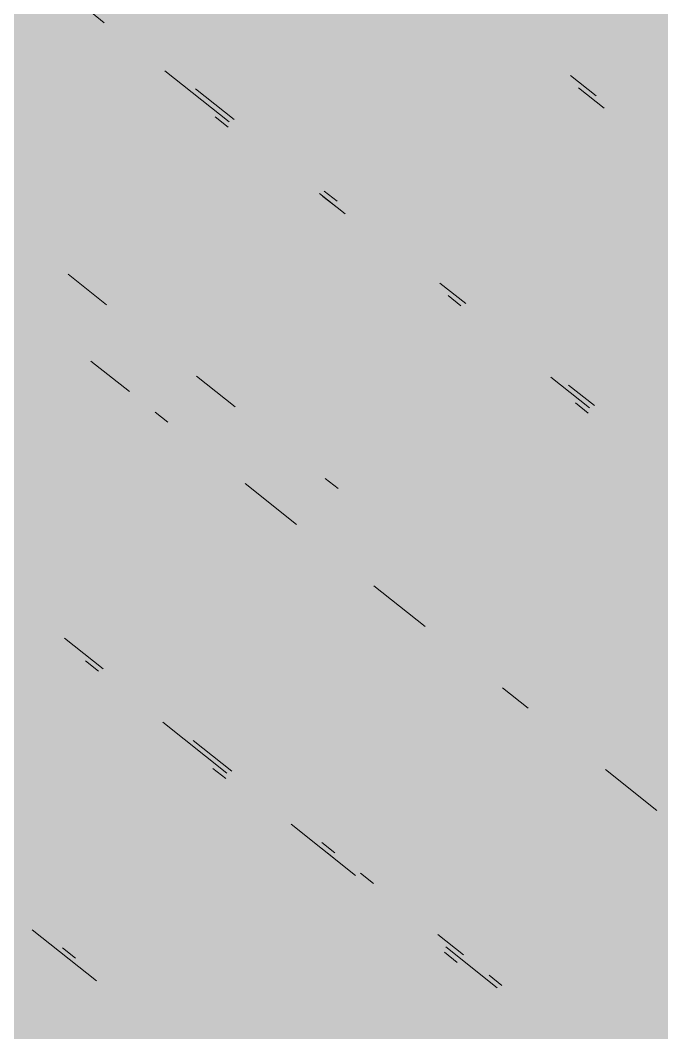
# Paper-space layout '03 3D Building and Roof' of a CAD drawing. Header units: millimetres. Extents: x 5 to 415, y 5 to 292.
# Drawn here: x 252.286 to 253.941, y 80.198 to 82.809 of the extents above; entities that cross this region are included whole.
import ezdxf

# ---------------------------------------------------------------- set-up
doc = ezdxf.new("R2010")
doc.units = ezdxf.units.MM
doc.layers.add('EXISTING', color=7, linetype='Continuous')
doc.layers.add('IMAGES', color=7, linetype='Continuous')

# ---------------------------------------------------------------- blocks, each defined once
blk = doc.blocks.new('SHEET_03')
at = {"layer": 'EXISTING', "color": 250, "lineweight": 9}
for p, q in [((252.5029, 82.8021), (252.4697, 82.8284)), ((252.6595, 82.6781), (252.8255, 82.5464)), ((253.7724, 82.6137), (253.7061, 82.6664)), ((252.838, 82.5523), (252.7384, 82.6313)), ((253.7268, 82.6342), (253.7931, 82.5815)), ((252.8223, 82.5328), (252.7892, 82.5592)), ((253.0579, 82.3621), (253.1242, 82.3094)), ((253.1004, 82.328), (253.0672, 82.3543)), ((253.1035, 82.3416), (253.0703, 82.3679)), ((252.5088, 82.0748), (252.4093, 82.1538)), ((253.4355, 82.0782), (253.3691, 82.1309)), ((253.3898, 82.0987), (253.423, 82.0723)), ((252.4679, 81.9298), (252.5675, 81.8508)), ((252.8408, 81.8114), (252.7412, 81.8904)), ((253.6554, 81.888), (253.755, 81.809)), ((253.7674, 81.8148), (253.7011, 81.8675)), ((253.7518, 81.7953), (253.7186, 81.8217)), ((252.6339, 81.7981), (252.6671, 81.7718)), ((253.1064, 81.6007), (253.0732, 81.627)), ((252.8663, 81.6138), (252.9991, 81.5084)), ((253.1982, 81.3504), (253.331, 81.245)), ((252.5, 81.1359), (252.4004, 81.2149)), ((252.4543, 81.1564), (252.4875, 81.1301)), ((253.5302, 81.087), (253.5966, 81.0343)), ((252.6535, 80.9984), (252.8194, 80.8667)), ((252.8319, 80.8725), (252.7323, 80.9516)), ((252.8163, 80.853), (252.7831, 80.8794)), ((253.7958, 80.8763), (253.9285, 80.7709)), ((252.9854, 80.735), (253.1514, 80.6033)), ((253.0975, 80.6618), (253.0643, 80.6882)), ((253.0944, 80.6482), (253.0612, 80.6745)), ((253.1971, 80.5828), (253.1639, 80.6091)), ((252.3165, 80.4629), (252.4825, 80.3312)), ((253.4295, 80.3984), (253.3631, 80.4511)), ((253.3838, 80.4189), (253.5166, 80.3136)), ((252.4286, 80.3897), (252.3954, 80.4161)), ((253.4138, 80.3789), (253.3806, 80.4053)), ((253.529, 80.3194), (253.4958, 80.3458))]:
    blk.add_line(p, q, dxfattribs=at)
at = {"layer": 'IMAGES', "color": 7}
for points in [[(252.1382, 82.8072), (252.3309, 82.8072), (252.1382, 82.9036), (252.3309, 82.9036)], [(252.3309, 82.8072), (252.5236, 82.8072), (252.3309, 82.9036), (252.5236, 82.9036)], [(252.5236, 82.8072), (252.62, 82.8072), (252.5236, 82.9036), (252.62, 82.9036)], [(252.62, 82.8072), (252.7164, 82.8072), (252.62, 82.9036), (252.7164, 82.9036)], [(252.7164, 82.8072), (253.1982, 82.8072), (252.7164, 82.9036), (253.1982, 82.9036)], [(253.1982, 82.8072), (253.2945, 82.8072), (253.1982, 82.9036), (253.2945, 82.9036)], [(253.2945, 82.8072), (253.3909, 82.8072), (253.2945, 82.9036), (253.3909, 82.9036)], [(253.3909, 82.8072), (253.5836, 82.8072), (253.3909, 82.9036), (253.5836, 82.9036)], [(253.5836, 82.8072), (253.68, 82.8072), (253.5836, 82.9036), (253.68, 82.9036)], [(253.68, 82.8072), (254.3545, 82.8072), (253.68, 82.9036), (254.3545, 82.9036)], [(252.2345, 82.7108), (252.3309, 82.7108), (252.2345, 82.8072), (252.3309, 82.8072)], [(252.3309, 82.7108), (252.4273, 82.7108), (252.3309, 82.8072), (252.4273, 82.8072)], [(252.4273, 82.7108), (252.5236, 82.7108), (252.4273, 82.8072), (252.5236, 82.8072)], [(252.5236, 82.7108), (252.62, 82.7108), (252.5236, 82.8072), (252.62, 82.8072)], [(252.62, 82.7108), (252.7164, 82.7108), (252.62, 82.8072), (252.7164, 82.8072)], [(252.7164, 82.7108), (252.8127, 82.7108), (252.7164, 82.8072), (252.8127, 82.8072)], [(252.8127, 82.7108), (253.2945, 82.7108), (252.8127, 82.8072), (253.2945, 82.8072)], [(253.2945, 82.7108), (253.3909, 82.7108), (253.2945, 82.8072), (253.3909, 82.8072)], [(253.3909, 82.7108), (253.4873, 82.7108), (253.3909, 82.8072), (253.4873, 82.8072)], [(253.4873, 82.7108), (253.5836, 82.7108), (253.4873, 82.8072), (253.5836, 82.8072)], [(253.5836, 82.7108), (253.68, 82.7108), (253.5836, 82.8072), (253.68, 82.8072)], [(253.68, 82.7108), (253.7764, 82.7108), (253.68, 82.8072), (253.7764, 82.8072)], [(253.7764, 82.7108), (254.3545, 82.7108), (253.7764, 82.8072), (254.3545, 82.8072)], [(252.2345, 82.6144), (252.3309, 82.6144), (252.2345, 82.7108), (252.3309, 82.7108)], [(252.3309, 82.6144), (252.4273, 82.6144), (252.3309, 82.7108), (252.4273, 82.7108)], [(252.4273, 82.6144), (252.5236, 82.6144), (252.4273, 82.7108), (252.5236, 82.7108)], [(252.5236, 82.6144), (252.62, 82.6144), (252.5236, 82.7108), (252.62, 82.7108)], [(252.62, 82.6144), (252.8127, 82.6144), (252.62, 82.7108), (252.8127, 82.7108)], [(252.8127, 82.6144), (252.9091, 82.6144), (252.8127, 82.7108), (252.9091, 82.7108)], [(252.9091, 82.6144), (253.3909, 82.6144), (252.9091, 82.7108), (253.3909, 82.7108)], [(253.3909, 82.6144), (253.4873, 82.6144), (253.3909, 82.7108), (253.4873, 82.7108)], [(253.4873, 82.6144), (253.5836, 82.6144), (253.4873, 82.7108), (253.5836, 82.7108)], [(253.5836, 82.6144), (253.7764, 82.6144), (253.5836, 82.7108), (253.7764, 82.7108)], [(253.7764, 82.6144), (253.8727, 82.6144), (253.7764, 82.7108), (253.8727, 82.7108)], [(253.8727, 82.6144), (253.9691, 82.6144), (253.8727, 82.7108), (253.9691, 82.7108)], [(252.2345, 82.518), (252.3309, 82.518), (252.2345, 82.6144), (252.3309, 82.6144)], [(252.3309, 82.518), (252.4273, 82.518), (252.3309, 82.6144), (252.4273, 82.6144)], [(252.4273, 82.518), (252.5236, 82.518), (252.4273, 82.6144), (252.5236, 82.6144)], [(252.5236, 82.518), (252.62, 82.518), (252.5236, 82.6144), (252.62, 82.6144)], [(252.62, 82.518), (252.7164, 82.518), (252.62, 82.6144), (252.7164, 82.6144)], [(252.7164, 82.518), (252.9091, 82.518), (252.7164, 82.6144), (252.9091, 82.6144)], [(252.9091, 82.518), (253.0055, 82.518), (252.9091, 82.6144), (253.0055, 82.6144)], [(253.0055, 82.518), (253.1018, 82.518), (253.0055, 82.6144), (253.1018, 82.6144)], [(253.1018, 82.518), (253.5836, 82.518), (253.1018, 82.6144), (253.5836, 82.6144)], [(253.5836, 82.518), (253.68, 82.518), (253.5836, 82.6144), (253.68, 82.6144)], [(253.68, 82.518), (253.8727, 82.518), (253.68, 82.6144), (253.8727, 82.6144)], [(253.8727, 82.518), (253.9691, 82.518), (253.8727, 82.6144), (253.9691, 82.6144)], [(252.2345, 82.4216), (252.3309, 82.4216), (252.2345, 82.518), (252.3309, 82.518)], [(252.3309, 82.4216), (252.4273, 82.4216), (252.3309, 82.518), (252.4273, 82.518)], [(252.4273, 82.4216), (252.5236, 82.4216), (252.4273, 82.518), (252.5236, 82.518)], [(252.5236, 82.4216), (252.62, 82.4216), (252.5236, 82.518), (252.62, 82.518)], [(252.62, 82.4216), (252.8127, 82.4216), (252.62, 82.518), (252.8127, 82.518)], [(252.8127, 82.4216), (252.9091, 82.4216), (252.8127, 82.518), (252.9091, 82.518)], [(252.9091, 82.4216), (253.0055, 82.4216), (252.9091, 82.518), (253.0055, 82.518)], [(253.0055, 82.4216), (253.1018, 82.4216), (253.0055, 82.518), (253.1018, 82.518)], [(253.1018, 82.4216), (253.1982, 82.4216), (253.1018, 82.518), (253.1982, 82.518)], [(253.1982, 82.4216), (253.68, 82.4216), (253.1982, 82.518), (253.68, 82.518)], [(253.68, 82.4216), (253.7764, 82.4216), (253.68, 82.518), (253.7764, 82.518)], [(253.7764, 82.4216), (253.8727, 82.4216), (253.7764, 82.518), (253.8727, 82.518)], [(253.8727, 82.4216), (253.9691, 82.4216), (253.8727, 82.518), (253.9691, 82.518)], [(252.2345, 82.3252), (252.4273, 82.3252), (252.2345, 82.4216), (252.4273, 82.4216)], [(252.4273, 82.3252), (252.5236, 82.3252), (252.4273, 82.4216), (252.5236, 82.4216)], [(252.5236, 82.3252), (252.62, 82.3252), (252.5236, 82.4216), (252.62, 82.4216)], [(252.62, 82.2288), (252.7164, 82.2288), (252.62, 82.4216), (252.7164, 82.4216)], [(252.7164, 82.3252), (252.8127, 82.3252), (252.7164, 82.4216), (252.8127, 82.4216)], [(252.8127, 82.3252), (252.9091, 82.3252), (252.8127, 82.4216), (252.9091, 82.4216)], [(252.9091, 82.3252), (253.0055, 82.3252), (252.9091, 82.4216), (253.0055, 82.4216)], [(253.0055, 82.3252), (253.1018, 82.3252), (253.0055, 82.4216), (253.1018, 82.4216)], [(253.1018, 82.3252), (253.1982, 82.3252), (253.1018, 82.4216), (253.1982, 82.4216)], [(253.1982, 82.3252), (253.2945, 82.3252), (253.1982, 82.4216), (253.2945, 82.4216)], [(253.2945, 82.3252), (253.7764, 82.3252), (253.2945, 82.4216), (253.7764, 82.4216)], [(253.7764, 82.3252), (253.8727, 82.3252), (253.7764, 82.4216), (253.8727, 82.4216)], [(253.8727, 82.3252), (253.9691, 82.3252), (253.8727, 82.4216), (253.9691, 82.4216)], [(252.2345, 82.2288), (252.3309, 82.2288), (252.2345, 82.3252), (252.3309, 82.3252)], [(252.3309, 82.2288), (252.5236, 82.2288), (252.3309, 82.3252), (252.5236, 82.3252)], [(252.5236, 82.2288), (252.62, 82.2288), (252.5236, 82.3252), (252.62, 82.3252)], [(252.7164, 82.2288), (252.8127, 82.2288), (252.7164, 82.3252), (252.8127, 82.3252)], [(252.8127, 82.2288), (252.9091, 82.2288), (252.8127, 82.3252), (252.9091, 82.3252)], [(252.9091, 82.2288), (253.0055, 82.2288), (252.9091, 82.3252), (253.0055, 82.3252)], [(253.0055, 82.2288), (253.1018, 82.2288), (253.0055, 82.3252), (253.1018, 82.3252)], [(253.1018, 82.2288), (253.1982, 82.2288), (253.1018, 82.3252), (253.1982, 82.3252)], [(253.1982, 82.2288), (253.2945, 82.2288), (253.1982, 82.3252), (253.2945, 82.3252)], [(253.2945, 82.2288), (253.3909, 82.2288), (253.2945, 82.3252), (253.3909, 82.3252)], [(253.3909, 82.2288), (253.4873, 82.2288), (253.3909, 82.3252), (253.4873, 82.3252)], [(253.4873, 82.2288), (253.9691, 82.2288), (253.4873, 82.3252), (253.9691, 82.3252)], [(252.2345, 82.1324), (252.3309, 82.1324), (252.2345, 82.2288), (252.3309, 82.2288)], [(252.3309, 82.1324), (252.4273, 82.1324), (252.3309, 82.2288), (252.4273, 82.2288)], [(252.4273, 82.1324), (252.5236, 82.1324), (252.4273, 82.2288), (252.5236, 82.2288)], [(252.5236, 82.1324), (252.62, 82.1324), (252.5236, 82.2288), (252.62, 82.2288)], [(252.62, 82.1324), (252.7164, 82.1324), (252.62, 82.2288), (252.7164, 82.2288)], [(252.7164, 82.1324), (252.8127, 82.1324), (252.7164, 82.2288), (252.8127, 82.2288)], [(252.8127, 82.1324), (252.9091, 82.1324), (252.8127, 82.2288), (252.9091, 82.2288)], [(252.9091, 82.1324), (253.0055, 82.1324), (252.9091, 82.2288), (253.0055, 82.2288)], [(253.0055, 82.1324), (253.1018, 82.1324), (253.0055, 82.2288), (253.1018, 82.2288)], [(253.1018, 82.1324), (253.1982, 82.1324), (253.1018, 82.2288), (253.1982, 82.2288)], [(253.1982, 82.1324), (253.3909, 82.1324), (253.1982, 82.2288), (253.3909, 82.2288)], [(253.3909, 82.1324), (253.4873, 82.1324), (253.3909, 82.2288), (253.4873, 82.2288)], [(253.4873, 82.1324), (253.5836, 82.1324), (253.4873, 82.2288), (253.5836, 82.2288)], [(253.5836, 82.1324), (254.0655, 82.1324), (253.5836, 82.2288), (254.0655, 82.2288)], [(252.2345, 82.036), (252.3309, 82.036), (252.2345, 82.1324), (252.3309, 82.1324)], [(252.3309, 82.036), (252.4273, 82.036), (252.3309, 82.1324), (252.4273, 82.1324)], [(252.4273, 82.036), (252.5236, 82.036), (252.4273, 82.1324), (252.5236, 82.1324)], [(252.5236, 82.036), (252.62, 82.036), (252.5236, 82.1324), (252.62, 82.1324)], [(252.62, 82.036), (252.7164, 82.036), (252.62, 82.1324), (252.7164, 82.1324)], [(252.7164, 82.036), (252.8127, 82.036), (252.7164, 82.1324), (252.8127, 82.1324)], [(252.8127, 82.036), (253.0055, 82.036), (252.8127, 82.1324), (253.0055, 82.1324)], [(253.0055, 81.9396), (253.1018, 81.9396), (253.0055, 82.1324), (253.1018, 82.1324)], [(253.1018, 82.036), (253.1982, 82.036), (253.1018, 82.1324), (253.1982, 82.1324)], [(253.1982, 82.036), (253.2945, 82.036), (253.1982, 82.1324), (253.2945, 82.1324)], [(253.2945, 82.036), (253.4873, 82.036), (253.2945, 82.1324), (253.4873, 82.1324)], [(253.4873, 82.036), (253.5836, 82.036), (253.4873, 82.1324), (253.5836, 82.1324)], [(253.5836, 82.036), (253.68, 82.036), (253.5836, 82.1324), (253.68, 82.1324)], [(253.68, 82.036), (254.2582, 82.036), (253.68, 82.1324), (254.2582, 82.1324)], [(252.2345, 81.9396), (252.4273, 81.9396), (252.2345, 82.036), (252.4273, 82.036)], [(252.4273, 81.9396), (252.5236, 81.9396), (252.4273, 82.036), (252.5236, 82.036)], [(252.5236, 81.9396), (252.62, 81.9396), (252.5236, 82.036), (252.62, 82.036)], [(252.62, 81.9396), (252.7164, 81.9396), (252.62, 82.036), (252.7164, 82.036)], [(252.7164, 81.9396), (252.9091, 81.9396), (252.7164, 82.036), (252.9091, 82.036)], [(252.9091, 81.9396), (253.0055, 81.9396), (252.9091, 82.036), (253.0055, 82.036)], [(253.1018, 81.9396), (253.1982, 81.9396), (253.1018, 82.036), (253.1982, 82.036)], [(253.1982, 81.9396), (253.2945, 81.9396), (253.1982, 82.036), (253.2945, 82.036)], [(253.2945, 81.9396), (253.3909, 81.9396), (253.2945, 82.036), (253.3909, 82.036)], [(253.3909, 81.9396), (253.4873, 81.9396), (253.3909, 82.036), (253.4873, 82.036)], [(253.4873, 81.9396), (253.5836, 81.9396), (253.4873, 82.036), (253.5836, 82.036)], [(253.5836, 81.9396), (253.68, 81.9396), (253.5836, 82.036), (253.68, 82.036)], [(253.68, 81.9396), (253.7764, 81.9396), (253.68, 82.036), (253.7764, 82.036)], [(253.7764, 81.9396), (254.2582, 81.9396), (253.7764, 82.036), (254.2582, 82.036)], [(251.8491, 81.8432), (252.3309, 81.8432), (251.8491, 81.9396), (252.3309, 81.9396)], [(252.3309, 81.8432), (252.4273, 81.8432), (252.3309, 81.9396), (252.4273, 81.9396)], [(252.4273, 81.8432), (252.5236, 81.8432), (252.4273, 81.9396), (252.5236, 81.9396)], [(252.5236, 81.8432), (252.62, 81.8432), (252.5236, 81.9396), (252.62, 81.9396)], [(252.62, 81.8432), (252.7164, 81.8432), (252.62, 81.9396), (252.7164, 81.9396)], [(252.7164, 81.8432), (252.8127, 81.8432), (252.7164, 81.9396), (252.8127, 81.9396)], [(252.8127, 81.8432), (253.0055, 81.8432), (252.8127, 81.9396), (253.0055, 81.9396)], [(253.0055, 81.8432), (253.1018, 81.8432), (253.0055, 81.9396), (253.1018, 81.9396)], [(253.1018, 81.8432), (253.1982, 81.8432), (253.1018, 81.9396), (253.1982, 81.9396)], [(253.1982, 81.8432), (253.2945, 81.8432), (253.1982, 81.9396), (253.2945, 81.9396)], [(253.2945, 81.8432), (253.3909, 81.8432), (253.2945, 81.9396), (253.3909, 81.9396)], [(253.3909, 81.8432), (253.4873, 81.8432), (253.3909, 81.9396), (253.4873, 81.9396)], [(253.4873, 81.8432), (253.5836, 81.8432), (253.4873, 81.9396), (253.5836, 81.9396)], [(253.5836, 81.8432), (253.68, 81.8432), (253.5836, 81.9396), (253.68, 81.9396)], [(253.68, 81.8432), (253.7764, 81.8432), (253.68, 81.9396), (253.7764, 81.9396)], [(253.7764, 81.8432), (254.4509, 81.8432), (253.7764, 81.9396), (254.4509, 81.9396)], [(251.9455, 81.7468), (252.3309, 81.7468), (251.9455, 81.8432), (252.3309, 81.8432)], [(252.3309, 81.7468), (252.4273, 81.7468), (252.3309, 81.8432), (252.4273, 81.8432)], [(252.4273, 81.7468), (252.5236, 81.7468), (252.4273, 81.8432), (252.5236, 81.8432)], [(252.5236, 81.7468), (252.62, 81.7468), (252.5236, 81.8432), (252.62, 81.8432)], [(252.62, 81.7468), (252.8127, 81.7468), (252.62, 81.8432), (252.8127, 81.8432)], [(252.8127, 81.7468), (252.9091, 81.7468), (252.8127, 81.8432), (252.9091, 81.8432)], [(252.9091, 81.7468), (253.0055, 81.7468), (252.9091, 81.8432), (253.0055, 81.8432)], [(253.0055, 81.7468), (253.1018, 81.7468), (253.0055, 81.8432), (253.1018, 81.8432)], [(253.1018, 81.7468), (253.2945, 81.7468), (253.1018, 81.8432), (253.2945, 81.8432)], [(253.2945, 81.7468), (253.3909, 81.7468), (253.2945, 81.8432), (253.3909, 81.8432)], [(253.3909, 81.7468), (253.4873, 81.7468), (253.3909, 81.8432), (253.4873, 81.8432)], [(253.4873, 81.7468), (253.68, 81.7468), (253.4873, 81.8432), (253.68, 81.8432)], [(253.68, 81.7468), (253.8727, 81.7468), (253.68, 81.8432), (253.8727, 81.8432)], [(253.8727, 81.7468), (253.9691, 81.7468), (253.8727, 81.8432), (253.9691, 81.8432)], [(252.0418, 81.6504), (252.5236, 81.6504), (252.0418, 81.7468), (252.5236, 81.7468)], [(252.5236, 81.6504), (252.62, 81.6504), (252.5236, 81.7468), (252.62, 81.7468)], [(252.62, 81.6504), (252.7164, 81.6504), (252.62, 81.7468), (252.7164, 81.7468)], [(252.7164, 81.6504), (252.8127, 81.6504), (252.7164, 81.7468), (252.8127, 81.7468)], [(252.8127, 81.6504), (253.0055, 81.6504), (252.8127, 81.7468), (253.0055, 81.7468)], [(253.0055, 81.554), (253.1018, 81.554), (253.0055, 81.7468), (253.1018, 81.7468)], [(253.1018, 81.6504), (253.2945, 81.6504), (253.1018, 81.7468), (253.2945, 81.7468)], [(253.2945, 81.6504), (253.3909, 81.6504), (253.2945, 81.7468), (253.3909, 81.7468)], [(253.3909, 81.6504), (253.4873, 81.6504), (253.3909, 81.7468), (253.4873, 81.7468)], [(253.4873, 81.6504), (253.5836, 81.6504), (253.4873, 81.7468), (253.5836, 81.7468)], [(253.5836, 81.6504), (253.68, 81.6504), (253.5836, 81.7468), (253.68, 81.7468)], [(253.68, 81.6504), (253.7764, 81.6504), (253.68, 81.7468), (253.7764, 81.7468)], [(253.7764, 81.6504), (253.8727, 81.6504), (253.7764, 81.7468), (253.8727, 81.7468)], [(253.8727, 81.554), (253.9691, 81.554), (253.8727, 81.7468), (253.9691, 81.7468)], [(252.0418, 81.554), (252.62, 81.554), (252.0418, 81.6504), (252.62, 81.6504)], [(252.62, 81.554), (252.7164, 81.554), (252.62, 81.6504), (252.7164, 81.6504)], [(252.7164, 81.554), (252.8127, 81.554), (252.7164, 81.6504), (252.8127, 81.6504)], [(252.8127, 81.554), (252.9091, 81.554), (252.8127, 81.6504), (252.9091, 81.6504)], [(252.9091, 81.554), (253.0055, 81.554), (252.9091, 81.6504), (253.0055, 81.6504)], [(253.1018, 81.554), (253.1982, 81.554), (253.1018, 81.6504), (253.1982, 81.6504)], [(253.1982, 81.554), (253.2945, 81.554), (253.1982, 81.6504), (253.2945, 81.6504)], [(253.2945, 81.554), (253.3909, 81.554), (253.2945, 81.6504), (253.3909, 81.6504)], [(253.3909, 81.554), (253.4873, 81.554), (253.3909, 81.6504), (253.4873, 81.6504)], [(253.4873, 81.554), (253.68, 81.554), (253.4873, 81.6504), (253.68, 81.6504)], [(253.68, 81.554), (253.7764, 81.554), (253.68, 81.6504), (253.7764, 81.6504)], [(253.7764, 81.554), (253.8727, 81.554), (253.7764, 81.6504), (253.8727, 81.6504)], [(252.1382, 81.4576), (252.7164, 81.4576), (252.1382, 81.554), (252.7164, 81.554)], [(252.7164, 81.4576), (252.8127, 81.4576), (252.7164, 81.554), (252.8127, 81.554)], [(252.8127, 81.4576), (252.9091, 81.4576), (252.8127, 81.554), (252.9091, 81.554)], [(252.9091, 81.4576), (253.0055, 81.4576), (252.9091, 81.554), (253.0055, 81.554)], [(253.0055, 81.4576), (253.2945, 81.4576), (253.0055, 81.554), (253.2945, 81.554)], [(253.2945, 81.4576), (253.3909, 81.4576), (253.2945, 81.554), (253.3909, 81.554)], [(253.3909, 81.4576), (253.4873, 81.4576), (253.3909, 81.554), (253.4873, 81.554)], [(253.4873, 81.4576), (253.5836, 81.4576), (253.4873, 81.554), (253.5836, 81.554)], [(253.5836, 81.4576), (253.68, 81.4576), (253.5836, 81.554), (253.68, 81.554)], [(253.68, 81.4576), (253.7764, 81.4576), (253.68, 81.554), (253.7764, 81.554)], [(253.7764, 81.4576), (253.8727, 81.4576), (253.7764, 81.554), (253.8727, 81.554)], [(253.8727, 81.4576), (253.9691, 81.4576), (253.8727, 81.554), (253.9691, 81.554)], [(252.2345, 81.3612), (252.3309, 81.3612), (252.2345, 81.4576), (252.3309, 81.4576)], [(252.3309, 81.3612), (252.8127, 81.3612), (252.3309, 81.4576), (252.8127, 81.4576)], [(252.8127, 81.3612), (252.9091, 81.3612), (252.8127, 81.4576), (252.9091, 81.4576)], [(252.9091, 81.3612), (253.0055, 81.3612), (252.9091, 81.4576), (253.0055, 81.4576)], [(253.0055, 81.3612), (253.1018, 81.3612), (253.0055, 81.4576), (253.1018, 81.4576)], [(253.1018, 81.3612), (253.2945, 81.3612), (253.1018, 81.4576), (253.2945, 81.4576)], [(253.2945, 81.3612), (253.3909, 81.3612), (253.2945, 81.4576), (253.3909, 81.4576)], [(253.3909, 81.3612), (253.4873, 81.3612), (253.3909, 81.4576), (253.4873, 81.4576)], [(253.4873, 81.3612), (253.5836, 81.3612), (253.4873, 81.4576), (253.5836, 81.4576)], [(253.5836, 81.3612), (253.68, 81.3612), (253.5836, 81.4576), (253.68, 81.4576)], [(253.68, 81.3612), (253.7764, 81.3612), (253.68, 81.4576), (253.7764, 81.4576)], [(253.7764, 81.3612), (253.8727, 81.3612), (253.7764, 81.4576), (253.8727, 81.4576)], [(253.8727, 81.3612), (253.9691, 81.3612), (253.8727, 81.4576), (253.9691, 81.4576)], [(252.2345, 81.2648), (252.3309, 81.2648), (252.2345, 81.3612), (252.3309, 81.3612)], [(252.3309, 81.2648), (252.4273, 81.2648), (252.3309, 81.3612), (252.4273, 81.3612)], [(252.4273, 81.2648), (252.5236, 81.2648), (252.4273, 81.3612), (252.5236, 81.3612)], [(252.5236, 81.2648), (252.9091, 81.2648), (252.5236, 81.3612), (252.9091, 81.3612)], [(252.9091, 81.2648), (253.0055, 81.2648), (252.9091, 81.3612), (253.0055, 81.3612)], [(253.0055, 81.2648), (253.1018, 81.2648), (253.0055, 81.3612), (253.1018, 81.3612)], [(253.1018, 81.2648), (253.1982, 81.2648), (253.1018, 81.3612), (253.1982, 81.3612)], [(253.1982, 81.2648), (253.3909, 81.2648), (253.1982, 81.3612), (253.3909, 81.3612)], [(253.3909, 81.2648), (253.4873, 81.2648), (253.3909, 81.3612), (253.4873, 81.3612)], [(253.4873, 81.2648), (253.5836, 81.2648), (253.4873, 81.3612), (253.5836, 81.3612)], [(253.5836, 81.2648), (253.68, 81.2648), (253.5836, 81.3612), (253.68, 81.3612)], [(253.68, 81.2648), (253.7764, 81.2648), (253.68, 81.3612), (253.7764, 81.3612)], [(253.7764, 81.2648), (253.8727, 81.2648), (253.7764, 81.3612), (253.8727, 81.3612)], [(253.8727, 81.2648), (253.9691, 81.2648), (253.8727, 81.3612), (253.9691, 81.3612)], [(252.2345, 81.1684), (252.3309, 81.1684), (252.2345, 81.2648), (252.3309, 81.2648)], [(252.3309, 81.1684), (252.5236, 81.1684), (252.3309, 81.2648), (252.5236, 81.2648)], [(252.5236, 81.1684), (252.62, 81.1684), (252.5236, 81.2648), (252.62, 81.2648)], [(252.62, 81.1684), (253.1982, 81.1684), (252.62, 81.2648), (253.1982, 81.2648)], [(253.1982, 81.1684), (253.2945, 81.1684), (253.1982, 81.2648), (253.2945, 81.2648)], [(253.2945, 81.1684), (253.3909, 81.1684), (253.2945, 81.2648), (253.3909, 81.2648)], [(253.3909, 81.1684), (253.4873, 81.1684), (253.3909, 81.2648), (253.4873, 81.2648)], [(253.4873, 81.1684), (253.68, 81.1684), (253.4873, 81.2648), (253.68, 81.2648)], [(253.68, 81.1684), (253.8727, 81.1684), (253.68, 81.2648), (253.8727, 81.2648)], [(253.8727, 81.1684), (253.9691, 81.1684), (253.8727, 81.2648), (253.9691, 81.2648)], [(252.2345, 81.072), (252.3309, 81.072), (252.2345, 81.1684), (252.3309, 81.1684)], [(252.3309, 81.072), (252.4273, 81.072), (252.3309, 81.1684), (252.4273, 81.1684)], [(252.4273, 81.072), (252.62, 81.072), (252.4273, 81.1684), (252.62, 81.1684)], [(252.62, 81.072), (252.7164, 81.072), (252.62, 81.1684), (252.7164, 81.1684)], [(252.7164, 81.072), (253.1982, 81.072), (252.7164, 81.1684), (253.1982, 81.1684)], [(253.1982, 81.072), (253.2945, 81.072), (253.1982, 81.1684), (253.2945, 81.1684)], [(253.2945, 81.072), (253.3909, 81.072), (253.2945, 81.1684), (253.3909, 81.1684)], [(253.3909, 81.072), (253.4873, 81.072), (253.3909, 81.1684), (253.4873, 81.1684)], [(253.4873, 81.072), (253.68, 81.072), (253.4873, 81.1684), (253.68, 81.1684)], [(253.68, 81.072), (253.7764, 81.072), (253.68, 81.1684), (253.7764, 81.1684)], [(253.7764, 81.072), (253.9691, 81.072), (253.7764, 81.1684), (253.9691, 81.1684)], [(251.7527, 80.9756), (252.4273, 80.9756), (251.7527, 81.072), (252.4273, 81.072)], [(252.4273, 80.9756), (252.5236, 80.9756), (252.4273, 81.072), (252.5236, 81.072)], [(252.5236, 80.9756), (252.62, 80.9756), (252.5236, 81.072), (252.62, 81.072)], [(252.62, 80.9756), (252.7164, 80.9756), (252.62, 81.072), (252.7164, 81.072)], [(252.7164, 80.9756), (252.8127, 80.9756), (252.7164, 81.072), (252.8127, 81.072)], [(252.8127, 80.9756), (253.2945, 80.9756), (252.8127, 81.072), (253.2945, 81.072)], [(253.2945, 80.9756), (253.3909, 80.9756), (253.2945, 81.072), (253.3909, 81.072)], [(253.3909, 80.9756), (253.4873, 80.9756), (253.3909, 81.072), (253.4873, 81.072)], [(253.4873, 80.9756), (253.5836, 80.9756), (253.4873, 81.072), (253.5836, 81.072)], [(253.5836, 80.8792), (253.68, 80.8792), (253.5836, 81.072), (253.68, 81.072)], [(253.68, 80.9756), (253.7764, 80.9756), (253.68, 81.072), (253.7764, 81.072)], [(253.7764, 80.9756), (253.8727, 80.9756), (253.7764, 81.072), (253.8727, 81.072)], [(253.8727, 80.9756), (254.0655, 80.9756), (253.8727, 81.072), (254.0655, 81.072)], [(252.0418, 80.8792), (252.5236, 80.8792), (252.0418, 80.9756), (252.5236, 80.9756)], [(252.5236, 80.8792), (252.62, 80.8792), (252.5236, 80.9756), (252.62, 80.9756)], [(252.62, 80.8792), (252.7164, 80.8792), (252.62, 80.9756), (252.7164, 80.9756)], [(252.7164, 80.8792), (252.8127, 80.8792), (252.7164, 80.9756), (252.8127, 80.9756)], [(252.8127, 80.8792), (252.9091, 80.8792), (252.8127, 80.9756), (252.9091, 80.9756)], [(252.9091, 80.8792), (253.0055, 80.8792), (252.9091, 80.9756), (253.0055, 80.9756)], [(253.0055, 80.8792), (253.4873, 80.8792), (253.0055, 80.9756), (253.4873, 80.9756)], [(253.4873, 80.8792), (253.5836, 80.8792), (253.4873, 80.9756), (253.5836, 80.9756)], [(253.68, 80.8792), (253.9691, 80.8792), (253.68, 80.9756), (253.9691, 80.9756)], [(252.0418, 80.7827), (252.62, 80.7827), (252.0418, 80.8792), (252.62, 80.8792)], [(252.62, 80.7827), (252.7164, 80.7827), (252.62, 80.8792), (252.7164, 80.8792)], [(252.7164, 80.7827), (252.8127, 80.7827), (252.7164, 80.8792), (252.8127, 80.8792)], [(252.8127, 80.7827), (252.9091, 80.7827), (252.8127, 80.8792), (252.9091, 80.8792)], [(252.9091, 80.7827), (253.0055, 80.7827), (252.9091, 80.8792), (253.0055, 80.8792)], [(253.0055, 80.7827), (253.1018, 80.7827), (253.0055, 80.8792), (253.1018, 80.8792)], [(253.1018, 80.7827), (253.5836, 80.7827), (253.1018, 80.8792), (253.5836, 80.8792)], [(253.5836, 80.7827), (253.7764, 80.7827), (253.5836, 80.8792), (253.7764, 80.8792)], [(253.7764, 80.7827), (253.9691, 80.7827), (253.7764, 80.8792), (253.9691, 80.8792)], [(252.2345, 80.6863), (252.7164, 80.6863), (252.2345, 80.7827), (252.7164, 80.7827)], [(252.7164, 80.6863), (252.8127, 80.6863), (252.7164, 80.7827), (252.8127, 80.7827)], [(252.8127, 80.6863), (252.9091, 80.6863), (252.8127, 80.7827), (252.9091, 80.7827)], [(252.9091, 80.6863), (253.0055, 80.6863), (252.9091, 80.7827), (253.0055, 80.7827)], [(253.0055, 80.6863), (253.1018, 80.6863), (253.0055, 80.7827), (253.1018, 80.7827)], [(253.1018, 80.6863), (253.1982, 80.6863), (253.1018, 80.7827), (253.1982, 80.7827)], [(253.1982, 80.6863), (253.68, 80.6863), (253.1982, 80.7827), (253.68, 80.7827)], [(253.68, 80.6863), (253.7764, 80.6863), (253.68, 80.7827), (253.7764, 80.7827)], [(253.7764, 80.6863), (253.8727, 80.6863), (253.7764, 80.7827), (253.8727, 80.7827)], [(253.8727, 80.6863), (253.9691, 80.6863), (253.8727, 80.7827), (253.9691, 80.7827)], [(252.2345, 80.5899), (252.3309, 80.5899), (252.2345, 80.6863), (252.3309, 80.6863)], [(252.3309, 80.5899), (253.0055, 80.5899), (252.3309, 80.6863), (253.0055, 80.6863)], [(253.0055, 80.5899), (253.1982, 80.5899), (253.0055, 80.6863), (253.1982, 80.6863)], [(253.1982, 80.5899), (253.2945, 80.5899), (253.1982, 80.6863), (253.2945, 80.6863)], [(253.2945, 80.5899), (253.3909, 80.5899), (253.2945, 80.6863), (253.3909, 80.6863)], [(253.3909, 80.5899), (253.8727, 80.5899), (253.3909, 80.6863), (253.8727, 80.6863)], [(253.8727, 80.5899), (253.9691, 80.5899), (253.8727, 80.6863), (253.9691, 80.6863)], [(252.1382, 80.4935), (252.3309, 80.4935), (252.1382, 80.5899), (252.3309, 80.5899)], [(252.3309, 80.4935), (252.4273, 80.4935), (252.3309, 80.5899), (252.4273, 80.5899)], [(252.4273, 80.4935), (252.5236, 80.4935), (252.4273, 80.5899), (252.5236, 80.5899)], [(252.5236, 80.4935), (253.1018, 80.4935), (252.5236, 80.5899), (253.1018, 80.5899)], [(253.1018, 80.4935), (253.2945, 80.4935), (253.1018, 80.5899), (253.2945, 80.5899)], [(253.2945, 80.4935), (253.3909, 80.4935), (253.2945, 80.5899), (253.3909, 80.5899)], [(253.3909, 80.4935), (253.4873, 80.4935), (253.3909, 80.5899), (253.4873, 80.5899)], [(253.4873, 80.4935), (253.9691, 80.4935), (253.4873, 80.5899), (253.9691, 80.5899)], [(252.2345, 80.3971), (252.4273, 80.3971), (252.2345, 80.4935), (252.4273, 80.4935)], [(252.4273, 80.3971), (252.5236, 80.3971), (252.4273, 80.4935), (252.5236, 80.4935)], [(252.5236, 80.3971), (252.62, 80.3971), (252.5236, 80.4935), (252.62, 80.4935)], [(252.62, 80.3971), (253.1018, 80.3971), (252.62, 80.4935), (253.1018, 80.4935)], [(253.1018, 80.3971), (253.1982, 80.3971), (253.1018, 80.4935), (253.1982, 80.4935)], [(253.1982, 80.3971), (253.2945, 80.3971), (253.1982, 80.4935), (253.2945, 80.4935)], [(253.2945, 80.3971), (253.4873, 80.3971), (253.2945, 80.4935), (253.4873, 80.4935)], [(253.4873, 80.3971), (253.5836, 80.3971), (253.4873, 80.4935), (253.5836, 80.4935)], [(253.5836, 80.3971), (254.0655, 80.3971), (253.5836, 80.4935), (254.0655, 80.4935)], [(252.2345, 80.3007), (252.3309, 80.3007), (252.2345, 80.3971), (252.3309, 80.3971)], [(252.3309, 80.3007), (252.5236, 80.3007), (252.3309, 80.3971), (252.5236, 80.3971)], [(252.5236, 80.3007), (252.62, 80.3007), (252.5236, 80.3971), (252.62, 80.3971)], [(252.62, 80.3007), (252.7164, 80.3007), (252.62, 80.3971), (252.7164, 80.3971)], [(252.7164, 80.3007), (253.1982, 80.3007), (252.7164, 80.3971), (253.1982, 80.3971)], [(253.1982, 80.3007), (253.2945, 80.3007), (253.1982, 80.3971), (253.2945, 80.3971)], [(253.2945, 80.3007), (253.3909, 80.3007), (253.2945, 80.3971), (253.3909, 80.3971)], [(253.3909, 80.3007), (253.5836, 80.3007), (253.3909, 80.3971), (253.5836, 80.3971)], [(253.5836, 80.3007), (253.68, 80.3007), (253.5836, 80.3971), (253.68, 80.3971)], [(253.68, 80.3007), (254.1618, 80.3007), (253.68, 80.3971), (254.1618, 80.3971)], [(251.8491, 80.2043), (252.3309, 80.2043), (251.8491, 80.3007), (252.3309, 80.3007)], [(252.3309, 80.2043), (252.4273, 80.2043), (252.3309, 80.3007), (252.4273, 80.3007)], [(252.4273, 80.2043), (252.5236, 80.2043), (252.4273, 80.3007), (252.5236, 80.3007)], [(252.5236, 80.2043), (252.62, 80.2043), (252.5236, 80.3007), (252.62, 80.3007)], [(252.62, 80.2043), (252.7164, 80.2043), (252.62, 80.3007), (252.7164, 80.3007)], [(252.7164, 80.2043), (253.2945, 80.2043), (252.7164, 80.3007), (253.2945, 80.3007)], [(253.2945, 80.2043), (253.3909, 80.2043), (253.2945, 80.3007), (253.3909, 80.3007)], [(253.3909, 80.2043), (253.4873, 80.2043), (253.3909, 80.3007), (253.4873, 80.3007)], [(253.4873, 80.2043), (253.5836, 80.2043), (253.4873, 80.3007), (253.5836, 80.3007)], [(253.5836, 80.2043), (253.68, 80.2043), (253.5836, 80.3007), (253.68, 80.3007)], [(253.68, 80.2043), (253.7764, 80.2043), (253.68, 80.3007), (253.7764, 80.3007)], [(253.7764, 80.2043), (253.8727, 80.2043), (253.7764, 80.3007), (253.8727, 80.3007)], [(253.8727, 80.2043), (254.3545, 80.2043), (253.8727, 80.3007), (254.3545, 80.3007)], [(251.9455, 80.1079), (252.4273, 80.1079), (251.9455, 80.2043), (252.4273, 80.2043)], [(252.4273, 80.1079), (252.5236, 80.1079), (252.4273, 80.2043), (252.5236, 80.2043)], [(252.5236, 80.1079), (252.62, 80.1079), (252.5236, 80.2043), (252.62, 80.2043)], [(252.62, 80.1079), (252.8127, 80.1079), (252.62, 80.2043), (252.8127, 80.2043)], [(252.8127, 80.1079), (252.9091, 80.1079), (252.8127, 80.2043), (252.9091, 80.2043)], [(252.9091, 80.1079), (253.4873, 80.1079), (252.9091, 80.2043), (253.4873, 80.2043)], [(253.4873, 80.1079), (253.5836, 80.1079), (253.4873, 80.2043), (253.5836, 80.2043)], [(253.5836, 80.1079), (253.7764, 80.1079), (253.5836, 80.2043), (253.7764, 80.2043)], [(253.7764, 80.1079), (253.8727, 80.1079), (253.7764, 80.2043), (253.8727, 80.2043)], [(253.8727, 80.1079), (253.9691, 80.1079), (253.8727, 80.2043), (253.9691, 80.2043)]]:
    blk.add_solid(points, dxfattribs=at)

psp = doc.layouts.new('03 3D Building and Roof')

# ---------------------------------------------------------------- block references
psp.add_blockref('SHEET_03', (0, 0))

doc.saveas('drawing.dxf')
